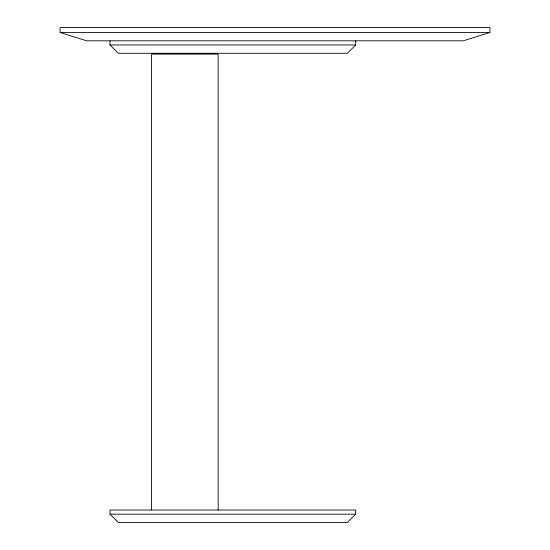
<?xml version="1.0" encoding="UTF-8"?>
<svg xmlns="http://www.w3.org/2000/svg" width="550" height="550" viewBox="0 0 550 550"><rect width="100%" height="100%" fill="white"/><g stroke="black" fill="none" stroke-linecap="round" stroke-linejoin="round"><path stroke-width="0.82" d="M355.706 40.81L355.706 44.969L347.366 53.288L118.319 53.288L110 44.969L110 40.81M355.706 514.181L347.366 522.5L118.319 522.5L110 514.181L110 510.022L355.706 510.022L355.706 514.181L110 514.181M489.919 32.491L463.293 40.81L86.708 40.81L60.081 32.491L60.081 27.5L489.919 27.5L489.919 32.491L60.081 32.491M110 44.969L355.706 44.969M218.151 510.022L218.151 54.12L151.594 54.12L151.594 510.022"/></g></svg>
